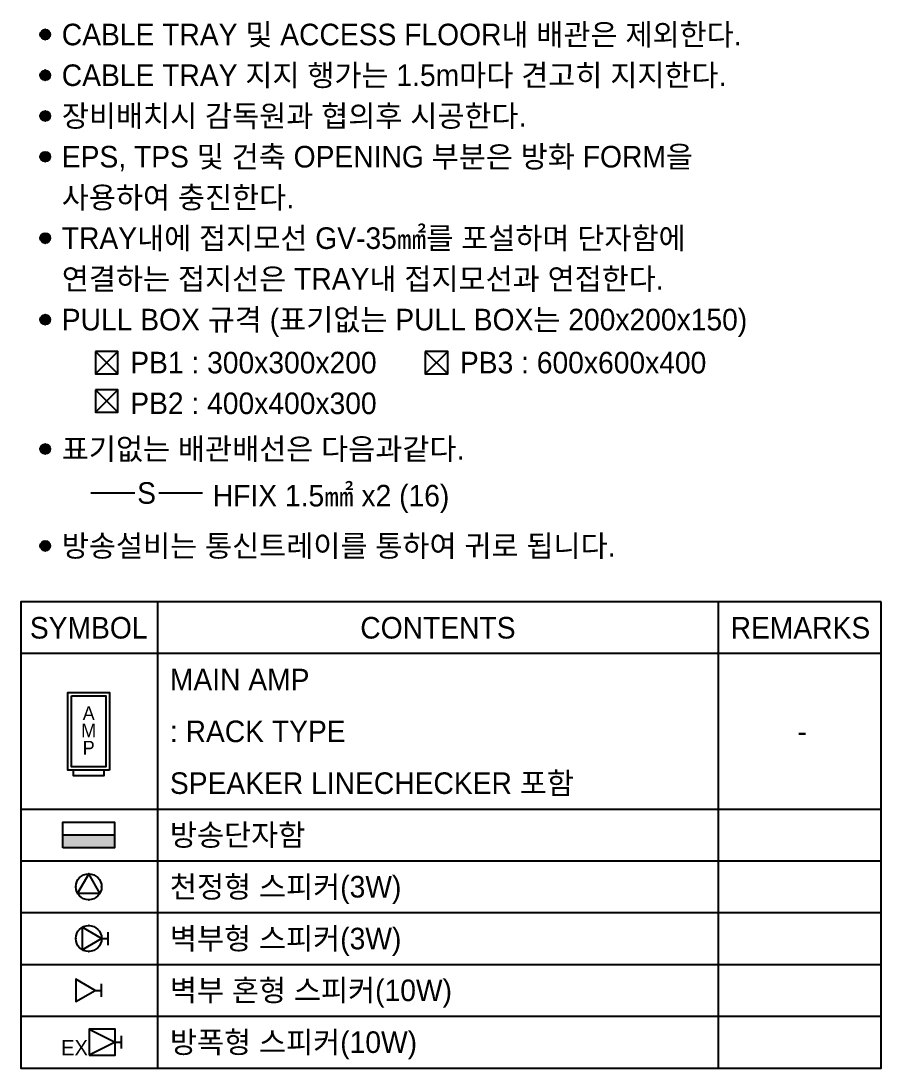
# Model space of a CAD drawing. Header units: millimetres. Extents: x 93478 to 502050, y -351975 to 881490.
# Drawn here: x 361950 to 375900, y 601964 to 618945 of the extents above; entities that cross this region are included whole.
import ezdxf
from ezdxf.enums import TextEntityAlignment as Align

# ---------------------------------------------------------------- set-up
doc = ezdxf.new("R2010")
doc.units = ezdxf.units.MM
doc.header["$LTSCALE"] = 150
doc.set_wipeout_variables(frame=1)
for name, color, linetype in [('------30 Public Address Terminal Board', 3, 'Continuous'), ('------31 Speaker', 3, 'Continuous'), ('-----20 General Symbol', 3, 'Continuous'), ('-----21 Embeded Wire in Ceiling or Wall', 4, 'Continuous'), ('-----29 Cable Schedule', 1, 'Continuous'), ('-----30 Text', 2, 'Continuous')]:
    doc.layers.add(name, color=color, linetype=linetype)
doc.styles.add('ELEC', font='')
doc.styles.get('ELEC').set_extended_font_data('Dotum')

# ---------------------------------------------------------------- blocks, each defined once
blk = doc.blocks.new('I05')
blk.add_hatch(color=256).paths.add_polyline_path([(300, 150), (-300, 150), (-300, 0), (300, 0)])
blk.add_line((-300, 150), (300, 150))
blk.add_lwpolyline([(-300, 0), (-300, 300), (300, 300), (300, 0)], close=True)
blk = doc.blocks.new('E01-1')
blk.add_lwpolyline([(130, -75), (0, 150), (-130, -75)], close=True)
at = {"linetype": 'Continuous'}
blk.add_circle((0, 0), 150, dxfattribs=at)
for p in [(0, 150), (-150, 0), (150, 0), (0, -150)]:
    blk.add_point(p)
blk = doc.blocks.new('I03')
for p, q in [((-75, 0), (0, 0)), ((0, -75), (0, 75))]:
    blk.add_line(p, q)
blk.add_lwpolyline([(-75, 0), (-300, 130), (-300, -130)], close=True)
blk = doc.blocks.new('I02')
for p, q in [((-75, 0), (0, 0)), ((0, -75), (0, 75))]:
    blk.add_line(p, q)
blk.add_lwpolyline([(-300, -130), (-75, 0), (-300, 130)], close=True)
at = {"linetype": 'Continuous'}
blk.add_circle((-225, 0), 150, dxfattribs=at)
for p in [(-225, 150), (-375, 0), (-75, 0), (-225, -150)]:
    blk.add_point(p)
blk = doc.blocks.new('I12')
for points in [[(300, 75), (-300, 75), (-300, 1200), (300, 1200)], [(225, 75), (-225, 75), (-225, 0), (225, 0)]]:
    blk.add_lwpolyline(points, close=True)
at = {"color": 1}
blk.add_lwpolyline([(-250, 1150), (250, 1150), (250, 125), (-250, 125)], close=True, dxfattribs=at)
at = {"style": 'ELEC'}
for s, p in [('A', (0, 900)), ('M', (0, 650)), ('P', (0, 400))]:
    blk.add_text(s, height=200, dxfattribs=at).set_placement(p, align=Align.MIDDLE)
blk = doc.blocks.new('I04')
for p, q in [((-375, 150), (-75, 0)), ((-75, 0), (-375, -150)), ((-75, 0), (0, 0)), ((0, -75), (0, 75))]:
    blk.add_line(p, q)
blk.add_lwpolyline([(-375, -150), (-75, -150), (-75, 150), (-375, 150)], close=True)
blk = doc.blocks.new('A$C9b6ca0ab')
at = {"layer": '-----30 Text'}
h = blk.add_hatch(color=256, dxfattribs=at)
edge = h.paths.add_edge_path()
edge.add_arc((-32211, -9950), 160, 0, 360)
h = blk.add_hatch(color=256, dxfattribs=at)
edge = h.paths.add_edge_path()
edge.add_arc((-32211, -11271), 160, 0, 360)
h = blk.add_hatch(color=256, dxfattribs=at)
edge = h.paths.add_edge_path()
edge.add_arc((-32211, -12592), 160, 0, 360)
h = blk.add_hatch(color=256, dxfattribs=at)
edge = h.paths.add_edge_path()
edge.add_arc((-32211, -13913), 160, 0, 360)
h = blk.add_hatch(color=256, dxfattribs=at)
edge = h.paths.add_edge_path()
edge.add_arc((-32211, -16555), 160, 0, 360)
h = blk.add_hatch(color=256, dxfattribs=at)
edge = h.paths.add_edge_path()
edge.add_arc((-32211, -19196), 160, 0, 360)
h = blk.add_hatch(color=256, dxfattribs=at)
edge = h.paths.add_edge_path()
edge.add_arc((-32211, -23392), 160, 0, 360)
h = blk.add_hatch(color=256, dxfattribs=at)
edge = h.paths.add_edge_path()
edge.add_arc((-32211, -26534), 160, 0, 360)
at = {"layer": '-----20 General Symbol'}
for p, q in [((-29852, -20955), (-30580, -20227)), ((-29852, -20227), (-30580, -20955)), ((-19157, -20955), (-19885, -20227)), ((-19157, -20227), (-19885, -20955)), ((-29852, -22202), (-30580, -21474)), ((-29852, -21474), (-30580, -22202))]:
    blk.add_line(p, q, dxfattribs=at)
for points in [[(-30580, -20227), (-30580, -20955), (-29852, -20955), (-29852, -20227)], [(-19885, -20227), (-19885, -20955), (-19157, -20955), (-19157, -20227)], [(-30580, -21474), (-30580, -22202), (-29852, -22202), (-29852, -21474)]]:
    blk.add_lwpolyline(points, close=True, dxfattribs=at)
at = {"layer": '-----21 Embeded Wire in Ceiling or Wall'}
for p, q in [((-30734, -24820, 0), (-29310, -24820, 0)), ((-28528, -24820, 0), (-27115, -24820, 0))]:
    blk.add_line(p, q, dxfattribs=at)
at = {"layer": '-----30 Text'}
for centre in [(-32211, -9950), (-32211, -11271), (-32211, -12592), (-32211, -13913), (-32211, -16555), (-32211, -19196), (-32211, -23392, 0), (-32211, -26534, 0)]:
    blk.add_circle(centre, 160, dxfattribs=at)
for p in [(-32211, -9790), (-32371, -9950), (-32211, -10110), (-32051, -9950), (-32211, -11111), (-32371, -11271), (-32211, -11431), (-32051, -11271), (-32211, -12432), (-32371, -12592), (-32211, -12752), (-32051, -12592), (-32371, -13913), (-32051, -13913), (-32211, -14073), (-32371, -16555), (-32051, -16555), (-32211, -16714), (-32371, -19196), (-32211, -19037), (-32211, -19356), (-32051, -19196), (-32371, -23392, 0), (-32211, -23232, 0), (-32051, -23392, 0), (-32211, -23552, 0), (-32371, -26534, 0), (-32211, -26694, 0), (-32051, -26534, 0)]:
    blk.add_point(p, dxfattribs=at)
at = {"layer": '-----21 Embeded Wire in Ceiling or Wall', "style": 'ELEC'}
blk.add_text('S', height=700, dxfattribs=at).set_placement((-28925, -24820, 0), align=Align.MIDDLE_CENTER)
at = {"layer": '-----30 Text', "style": 'ELEC'}
for s, p in [('CABLE TRAY 및 ACCESS FLOOR내 배관은 제외한다.', (-31675, -9950)), ('CABLE TRAY 지지 행가는 1.5m마다 견고히 지지한다.', (-31675, -11271)), ('장비배치시 감독원과 협의후 시공한다.', (-31675, -12592)), ('EPS, TPS 및 건축 OPENING 부분은 방화 FORM을', (-31675, -13913)), ('사용하여 충진한다.', (-31675, -15234)), ('TRAY내에 접지모선 GV-35㎟를 포설하며 단자함에', (-31675, -16555)), ('연결하는 접지선은 TRAY내 접지모선과 연접한다.', (-31675, -17876)), ('PULL BOX 규격 (표기없는 PULL BOX는 200x200x150)', (-31675, -19196)), ('PB1 : 300x300x200', (-29455, -20591)), ('PB3 : 600x600x400', (-18761, -20591)), ('PB2 : 400x400x300', (-29455, -21912)), ('표기없는 배관배선은 다음과같다.', (-31675, -23392, 0)), ('HFIX 1.5㎟ x2 (16)', (-26777, -24907, 0)), ('방송설비는 통신트레이를 통하여 귀로 됩니다.', (-31675, -26534, 0))]:
    blk.add_text(s, height=700, dxfattribs=at).set_placement(p, align=Align.MIDDLE_LEFT)
at = {"color": 3}
blk.add_wipeout([(-5100, -28351), (-33000, -28351), (-33000, -43471), (-5100, -43471)], dxfattribs=at).dxf.layer = '-----29 Cable Schedule'
at = {"layer": '-----29 Cable Schedule'}
for p, q in [((-28569, -28351), (-28569, -30031)), ((-10380, -28351), (-10380, -30031)), ((-28569, -30031), (-28569, -43471)), ((-10380, -30031), (-10380, -43471)), ((-33000, -35071), (-5100, -35071)), ((-33000, -36751), (-5100, -36751)), ((-33000, -38431), (-5100, -38431)), ((-33000, -40111), (-5100, -40111)), ((-33000, -41791), (-5100, -41791))]:
    blk.add_line(p, q, dxfattribs=at)
at = {"layer": '-----29 Cable Schedule', "color": 3}
blk.add_line((-5100, -30031), (-33000, -30031), dxfattribs=at)
blk.add_lwpolyline([(-5100, -28351), (-33000, -28351), (-33000, -43471), (-5100, -43471)], close=True, dxfattribs=at)
at = {"layer": '------30 Public Address Terminal Board'}
for name, p, xscale, yscale, zscale in [('I12', (-30802, -33979), 2.240000000000387, 2.240000000000387, 2.240000000000387), ('I05', (-30802, -36331), 2.8, 2.8, 2.8)]:
    blk.add_blockref(name, p, dxfattribs=dict(at, xscale=xscale, yscale=yscale, zscale=zscale))
at = {"layer": '------31 Speaker', "xscale": 2.8, "yscale": 2.8, "zscale": 2.8}
for name, p in [('E01-1', (-30802, -37591)), ('I03', (-30382, -40951)), ('I04', (-29734, -42631))]:
    blk.add_blockref(name, p, dxfattribs=at)
at = {"layer": '-----20 General Symbol', "xscale": 2.8, "yscale": 2.8, "zscale": 2.8}
blk.add_blockref('I02', (-30172, -39271), dxfattribs=at)
at = {"layer": '------31 Speaker', "style": 'ELEC'}
blk.add_text('EX', height=500, dxfattribs=at).set_placement((-31699, -42811), align=Align.MIDDLE_LEFT)
at = {"layer": '-----29 Cable Schedule', "color": 2, "style": 'ELEC'}
for s, p in [('SYMBOL', (-30802, -29191)), ('CONTENTS', (-19474, -29191)), ('REMARKS', (-7716, -29191))]:
    blk.add_text(s, height=700, dxfattribs=at).set_placement(p, align=Align.MIDDLE)
at = {"layer": '-----30 Text', "style": 'ELEC'}
for s, p in [('MAIN AMP', (-28168, -30871)), (': RACK TYPE', (-28168, -32551)), ('-', (-7813, -32551)), ('SPEAKER LINECHECKER 포함 ', (-28168, -34231)), ('방송단자함', (-28168, -35911)), ('천정형 스피커(3W)', (-28168, -37591)), ('벽부형 스피커(3W)', (-28168, -39271)), ('벽부 혼형 스피커(10W)', (-28168, -40951)), ('방폭형 스피커(10W)', (-28168, -42631))]:
    blk.add_text(s, height=700, dxfattribs=at).set_placement(p, align=Align.MIDDLE_LEFT)

msp = doc.modelspace()

# ---------------------------------------------------------------- block references
at = {"layer": '-----29 Cable Schedule', "xscale": 0.5, "yscale": 0.5, "zscale": 0.5}
msp.add_blockref('A$C9b6ca0ab', (378450, 623700), dxfattribs=at)

doc.saveas('drawing.dxf')
